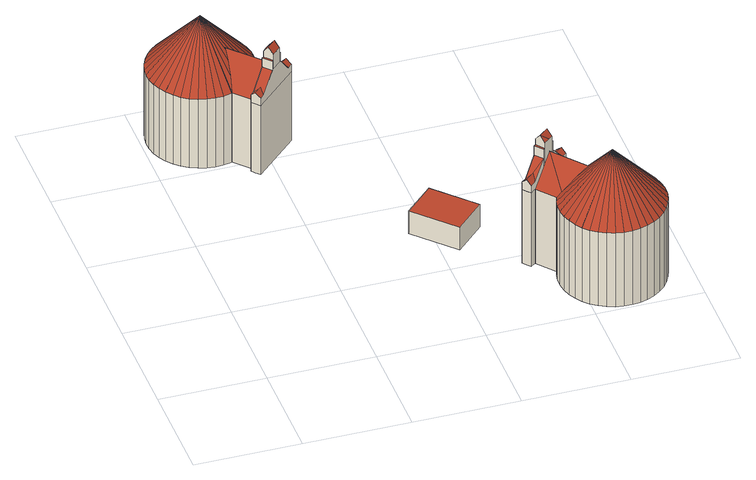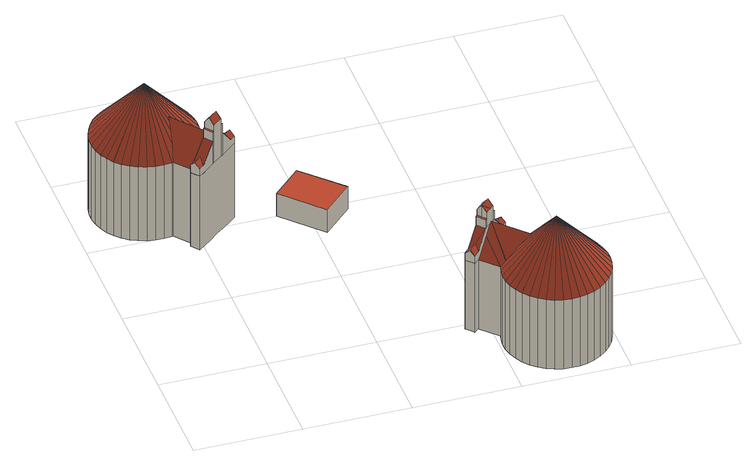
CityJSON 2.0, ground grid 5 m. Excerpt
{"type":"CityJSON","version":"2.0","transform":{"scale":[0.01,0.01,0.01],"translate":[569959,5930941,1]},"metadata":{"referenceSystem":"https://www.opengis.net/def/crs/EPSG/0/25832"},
"CityObjects":{
"building1":{"type":"Building","attributes":{"Grundfläche 2D":"21.889181","Grundhöhe NN":"2.291"},"children":["building1-1","building1-2","building1-3","building1-4"],"geometry":[{"type":"Solid","lod":"3","boundaries":[[[[0,1,2,3,4,5,6,7,8,9,10,11,12,13,14,15,16]],[[0,17,18,1]],[[19,18,17]],[[20,18,19]],[[21,18,20]],[[22,18,21]],[[23,18,22]],[[24,18,23]],[[25,18,24]],[[26,18,25]],[[27,18,26]],[[28,18,27]],[[29,18,28]],[[30,18,29]],[[31,18,30]],[[32,18,31]],[[33,18,32]],[[34,18,33]],[[35,18,34]],[[36,18,35]],[[37,18,36]],[[38,18,39]],[[40,18,38]],[[41,18,40]],[[42,18,41]],[[43,18,42]],[[44,18,37]],[[45,18,44]],[[46,18,45]],[[47,18,46]],[[39,18,47]],[[48,18,43]],[[49,18,48]],[[50,18,49]],[[51,18,50]],[[7,18,51]],[[7,6,52,18]],[[5,53,18,52,6]],[[4,54,18,53,5]],[[3,55,18,54,4]],[[2,56,18,55,3]],[[1,18,56,2]],[[9,8,57,58]],[[59,11,10,9,58,60]],[[12,11,59,61]],[[62,14,13,12,61,63]],[[15,14,62,64]],[[16,15,64,65]],[[0,16,65,66]],[[17,0,66,67]],[[19,17,67,68]],[[20,19,68,69]],[[21,20,69,70]],[[22,21,70,71]],[[23,22,71,72]],[[24,23,72,73]],[[25,24,73,74]],[[26,25,74,75]],[[27,26,75,76]],[[28,27,76,77]],[[29,28,77,78]],[[30,29,78,79]],[[31,30,79,80]],[[32,31,80,81]],[[33,32,81,82]],[[34,33,82,83]],[[35,34,83,84]],[[36,35,84,85]],[[37,36,85,86]],[[44,37,86,87]],[[45,44,87,88]],[[46,45,88,89]],[[47,46,89,90]],[[39,47,90,91]],[[38,39,91,92]],[[40,38,92,93]],[[41,40,93,94]],[[42,41,94,95]],[[43,42,95,96]],[[48,43,96,97]],[[49,48,97,98]],[[50,49,98,99]],[[51,50,99,100]],[[7,51,100,101]],[[8,7,101,57]],[[93,92,91,90,89,88,87,86,85,84,83,82,81,80,79,78,77,76,75,74,73,72,71,70,69,68,67,66,65,64,62,63,61,59,60,58,57,101,100,99,98,97,96,95,94]]]],"semantics":{"surfaces":[{"type":"RoofSurface"},{"type":"WallSurface"},{"type":"GroundSurface"}],"values":[[0,0,0,0,0,0,0,0,0,0,0,0,0,0,0,0,0,0,0,0,0,0,0,0,0,0,0,0,0,0,0,0,0,0,0,0,0,0,0,0,0,0,1,1,1,1,1,1,1,1,1,1,1,1,1,1,1,1,1,1,1,1,1,1,1,1,1,1,1,1,1,1,1,1,1,1,1,1,1,1,1,1,1,1,1,2]]}}]},
"building1-1":{"type":"BuildingInstallation","parents":["building1"],"geometry":[{"type":"MultiSurface","lod":"3","boundaries":[[[16,0,102,15]],[[103,104,105,102,0,106]],[[106,107,103]],[[108,103,107,56,55]],[[52,109,110,7,8,111,112,113,103,108,54,53]]],"semantics":{"surfaces":[{"type":"RoofSurface"}],"values":[0,0,0,0,0]}}]},
"building1-2":{"type":"BuildingInstallation","parents":["building1"],"geometry":[{"type":"MultiSurface","lod":"3","boundaries":[[[114,115,116,117,118]],[[119,120,118,117,121]],[[122,118,120,119]],[[115,114,118,122,123]],[[124,125,126,127,128,129,130]],[[127,126,131,132,128]],[[128,132,133,130,129]],[[116,134,117]],[[134,121,117]],[[12,13,14,121,134,116]],[[121,14,15,102,105,104,135,122,119]],[[112,111,8,9,131,126,125,136,113]],[[9,10,11,133,132,131]],[[11,12,116,115,123,137,138,124,130,133]]],"semantics":{"surfaces":[{"type":"RoofSurface"},{"type":"WallSurface"}],"values":[0,0,0,0,0,0,0,1,1,1,1,1,1,1]}}]},
"building1-3":{"type":"BuildingInstallation","parents":["building1"],"geometry":[{"type":"MultiSurface","lod":"3","boundaries":[[[139,140,141,142]],[[143,144,140]],[[140,144,145,141]],[[146,144,143]],[[140,139,147,148]],[[143,140,148,149]],[[146,143,149,150]],[[104,103,113,136,151,145,144,146,150,135]],[[152,142,141,145,151,153]],[[138,137,147,139,142,152]]],"semantics":{"surfaces":[{"type":"RoofSurface"},{"type":"WallSurface"}],"values":[0,0,0,0,1,1,1,1,1,1]}}]},
"building1-4":{"type":"BuildingInstallation","parents":["building1"],"geometry":[{"type":"MultiSurface","lod":"3","boundaries":[[[148,147,154,155,150,149]],[[151,156,157,152,153]],[[155,154,123,122]],[[155,122,135,150]],[[151,136,125,156]],[[157,156,125,124]],[[124,138,152,157]],[[147,137,123,154]]],"semantics":{"surfaces":[{"type":"RoofSurface"},{"type":"WallSurface"}],"values":[0,0,1,1,1,1,1,1]}}]},
"building2":{"type":"Building","attributes":{"Grundfläche 2D":"4.742450","Grundhöhe NN":"3.024"},"geometry":[{"type":"Solid","lod":"3","boundaries":[[[[158,159,160,161]],[[162,163,161,160]],[[163,164,158,161]],[[164,165,159,158]],[[165,162,160,159]],[[165,164,163,162]]]],"semantics":{"surfaces":[{"type":"RoofSurface"},{"type":"WallSurface"},{"type":"GroundSurface"}],"values":[[0,1,1,1,1,2]]}}]},
"building3":{"type":"Building","attributes":{"Grundfläche 2D":"21.887989","Grundhöhe NN":"1.999"},"children":["building3-1","building3-2","building3-3","building3-4"],"geometry":[{"type":"Solid","lod":"3","boundaries":[[[[166,167,168,169,170,171,172,173,174,175,176,177,178,179,180,181,182,183,184,185,186,187,188,189,190]],[[186,191,192,187]],[[193,192,191]],[[194,192,193]],[[195,192,194]],[[196,192,195]],[[197,192,196]],[[198,192,197]],[[199,192,198]],[[200,192,199]],[[201,192,200]],[[202,192,201]],[[203,192,202]],[[204,192,203]],[[205,192,204]],[[206,192,205]],[[207,192,206]],[[208,192,207]],[[209,192,208]],[[210,192,209]],[[211,192,210]],[[212,192,211]],[[213,192,212]],[[214,192,213]],[[215,192,214]],[[216,192,215]],[[217,192,216]],[[218,192,217]],[[219,192,218]],[[220,192,219]],[[221,192,220]],[[222,192,221]],[[223,192,222]],[[224,192,223]],[[225,192,224]],[[167,226,192,225,168]],[[227,188,187,192]],[[192,228,189,188,227]],[[192,229,190,189,228]],[[192,230,166,190,229]],[[192,226,167,166,230]],[[231,232,170,169]],[[232,233,234,172,171,170]],[[234,235,236,237,238,239,240,241,242,243,181,180,179,178,177,176,175,174,173,172]],[[243,244,245,183,182,181]],[[245,246,184,183]],[[246,247,185,184]],[[247,248,186,185]],[[248,249,191,186]],[[249,250,193,191]],[[250,251,194,193]],[[251,252,195,194]],[[252,253,196,195]],[[253,254,197,196]],[[254,255,198,197]],[[255,256,199,198]],[[256,257,200,199]],[[257,258,201,200]],[[258,259,202,201]],[[259,260,203,202]],[[260,261,204,203]],[[261,262,205,204]],[[262,263,206,205]],[[263,264,207,206]],[[264,265,208,207]],[[265,266,209,208]],[[266,267,210,209]],[[267,268,211,210]],[[268,269,212,211]],[[269,270,213,212]],[[270,271,214,213]],[[271,272,215,214]],[[272,273,216,215]],[[273,274,217,216]],[[274,275,218,217]],[[275,276,219,218]],[[276,277,220,219]],[[277,278,221,220]],[[278,279,222,221]],[[279,280,223,222]],[[280,281,224,223]],[[281,282,225,224]],[[282,283,168,225]],[[283,231,169,168]],[[273,272,271,270,269,268,267,266,265,264,263,262,261,260,259,258,257,256,255,254,253,252,251,250,249,248,247,246,245,244,243,242,241,240,239,238,237,236,235,234,233,232,231,283,282,281,280,279,278,277,276,275,274]]]],"semantics":{"surfaces":[{"type":"RoofSurface"},{"type":"WallSurface"},{"type":"GroundSurface"}],"values":[[0,0,0,0,0,0,0,0,0,0,0,0,0,0,0,0,0,0,0,0,0,0,0,0,0,0,0,0,0,0,0,0,0,0,0,0,0,0,0,0,0,1,1,1,1,1,1,1,1,1,1,1,1,1,1,1,1,1,1,1,1,1,1,1,1,1,1,1,1,1,1,1,1,1,1,1,1,1,1,1,1,1,1,1,2]]}}]},
"building3-1":{"type":"BuildingInstallation","parents":["building3"],"geometry":[{"type":"MultiSurface","lod":"3","boundaries":[[[284,285,286,287,288]],[[289,288,290]],[[291,284,288,289]],[[289,290,292]],[[293,294,292,290,288,287,295,296]],[[297,291,289,292,294,298,299,300]],[[301,285,284,291,297,302]],[[295,287,286,285,301,176,177,178]]],"semantics":{"surfaces":[{"type":"RoofSurface"},{"type":"WallSurface"}],"values":[0,0,0,0,1,1,1,1]}}]},
"building3-2":{"type":"BuildingInstallation","parents":["building3"],"geometry":[{"type":"MultiSurface","lod":"3","boundaries":[[[185,186,303,299,298,304,184]],[[228,305,299,303,306,227]],[[299,305,229,230,226,307,308,309,168,169,310,300]]],"semantics":{"surfaces":[{"type":"RoofSurface"}],"values":[0,0,0]}}]},
"building3-3":{"type":"BuildingInstallation","parents":["building3"],"geometry":[{"type":"MultiSurface","lod":"3","boundaries":[[[296,295,311,312,294,293]],[[297,313,314,315,301,302]],[[312,311,316,317]],[[312,317,304,298,294]],[[313,297,300,310,318]],[[319,315,314,313,318,320]],[[315,319,175,176,301]],[[311,295,178,179,316]]],"semantics":{"surfaces":[{"type":"RoofSurface"},{"type":"WallSurface"}],"values":[0,0,1,1,1,1,1,1]}}]},
"building3-4":{"type":"BuildingInstallation","parents":["building3"],"geometry":[{"type":"MultiSurface","lod":"3","boundaries":[[[321,322,323,324,325]],[[324,326,327,328,325]],[[317,325,328,327]],[[322,321,325,317,316]],[[329,330,319,320,318,331,332,333]],[[334,335,336,333,332,331]],[[329,333,336,337,338,330]],[[324,323,339,326]],[[181,182,183,326,339,323]],[[183,184,304,317,327,326]],[[334,331,318,310,169,170,335]],[[170,171,172,337,336,335]],[[172,173,174,175,319,330,338,337]],[[181,323,322,316,179,180]]],"semantics":{"surfaces":[{"type":"RoofSurface"},{"type":"WallSurface"}],"values":[0,0,0,0,0,0,0,1,1,1,1,1,1,1]}}]}
},
"vertices":[
[486,1656,502],[483,1644,502],[467,1610,502],[446,1578,502],[420,1550,502],[390,1526,502],[357,1507,502],[325,1496,502],[396,1421,502],[382,1407,502],[398,1389,502],[416,1370,502],[618,1562,502],[600,1580,502],[584,1598,502],[562,1577,502],[562,1578,502],[493,1681,502],[254,1728,776],[497,1719,502],[496,1757,502],[488,1795,502],[475,1830,502],[456,1864,502],[432,1894,502],[404,1919,502],[372,1941,502],[338,1956,502],[301,1967,502],[263,1971,502],[225,1969,502],[188,1962,502],[152,1949,502],[119,1930,502],[89,1906,502],[63,1878,502],[42,1846,502],[26,1811,502],[53,1592,502],[34,1625,502],[76,1562,502],[104,1536,502],[136,1515,502],[171,1499,502],[16,1775,502],[11,1737,502],[13,1699,502],[20,1661,502],[208,1489,502],[245,1485,502],[284,1486,502],[321,1494,502],[335,1553,559],[340,1600,602],[342,1634,632],[361,1644,623],[402,1646,586],[396,1421,129],[382,1407,129],[416,1370,129],[398,1389,129],[618,1562,129],[584,1598,129],[600,1580,129],[562,1577,129],[562,1578,129],[486,1656,129],[493,1681,129],[497,1719,129],[496,1757,129],[488,1795,129],[475,1830,129],[456,1864,129],[432,1894,129],[404,1919,129],[372,1941,129],[338,1956,129],[301,1967,129],[263,1971,129],[225,1969,129],[188,1962,129],[152,1949,129],[119,1930,129],[89,1906,129],[63,1878,129],[42,1846,129],[26,1811,129],[16,1775,129],[11,1737,129],[13,1699,129],[20,1661,129],[34,1625,129],[53,1592,129],[76,1562,129],[104,1536,129],[136,1515,129],[171,1499,129],[208,1489,129],[245,1485,129],[284,1486,129],[321,1494,129],[325,1496,129],
[512,1530,586],[479,1499,640],[488,1507,627],[504,1522,599],[463,1652,526],[460,1652,529],[341,1645,640],[332,1534,540],[327,1502,509],[400,1424,508],[464,1484,615],[471,1491,627],
[577,1544,557],[597,1542,542],[618,1562,542],[600,1580,567],[564,1546,567],[562,1577,542],[563,1558,557],[584,1598,542],[512,1530,627],[546,1493,627],[491,1441,627],[457,1478,627],[400,1424,542],[422,1421,557],[431,1420,563],[432,1412,558],[434,1388,542],[382,1407,542],[398,1389,563],[416,1370,542],[600,1580,563],[504,1522,627],[464,1484,627],[538,1486,627],[498,1448,627],
[538,1486,706],[521,1504,736],[481,1466,736],[498,1448,706],[521,1505,736],[479,1499,706],[464,1484,706],[504,1522,706],[538,1486,675],[521,1504,675],[521,1505,675],[504,1522,675],[464,1484,675],[498,1448,675],[481,1466,675],
[546,1493,675],[512,1530,675],[457,1478,675],[491,1441,675],
[1039,493,324],[1174,624,324],[999,805,324],[864,673,324],[999,805,202],[864,673,202],[1039,493,202],[1174,624,202],
[1538,468,500],[1572,484,500],[1604,494,500],[1539,574,500],[1554,586,500],[1539,605,500],[1523,625,500],[1507,612,500],[1503,609,500],[1443,559,500],[1435,553,500],[1419,539,500],[1393,518,500],[1384,511,500],[1330,467,500],[1308,448,500],[1324,428,500],[1340,410,500],[1362,429,500],[1363,428,500],[1433,345,500],[1437,356,500],[1455,390,500],[1478,420,500],[1506,446,500],[1424,320,500],[1659,257,773],[1417,283,500],[1416,245,500],[1421,207,500],[1432,170,500],[1448,136,500],[1470,104,500],[1496,76,500],[1526,53,500],[1560,35,500],[1596,22,500],[1633,15,500],[1671,14,500],[1709,19,500],[1746,30,500],[1780,46,500],[1812,68,500],[1840,94,500],[1863,124,500],[1881,158,500],[1894,194,500],[1901,231,500],[1902,270,500],[1897,307,500],[1886,344,500],[1870,379,500],[1848,410,500],[1822,438,500],[1792,461,500],[1758,479,500],[1722,492,500],[1685,499,500],[1646,500,500],[1609,495,500],[1590,437,557],[1517,349,583],[1558,348,621],[1579,357,629],[1582,391,600],[1539,574,100],[1554,586,100],[1539,605,100],[1523,625,100],[1507,612,100],[1503,609,100],[1443,559,100],[1435,553,100],[1419,539,100],[1393,518,100],[1384,511,100],[1330,467,100],[1308,448,100],[1324,428,100],[1340,410,100],[1362,429,100],[1363,428,100],[1433,345,100],[1424,320,100],[1417,283,100],[1416,245,100],[1421,207,100],[1432,170,100],[1448,136,100],[1470,104,100],[1496,76,100],[1526,53,100],[1560,35,100],[1596,22,100],[1633,15,100],[1671,14,100],[1709,19,100],[1746,30,100],[1780,46,100],[1812,68,100],[1840,94,100],[1863,124,100],[1881,158,100],[1894,194,100],[1901,231,100],[1902,270,100],[1897,307,100],[1886,344,100],[1870,379,100],[1848,410,100],[1822,438,100],[1792,461,100],[1758,479,100],[1722,492,100],[1685,499,100],[1646,500,100],[1609,495,100],[1604,494,100],
[1451,534,734],[1435,553,703],[1419,539,703],[1393,518,703],[1408,499,734],[1450,501,703],[1409,498,733],[1467,515,703],[1424,479,703],[1409,498,673],[1424,479,673],[1393,518,673],[1408,499,673],[1467,515,673],[1424,479,596],[1450,501,638],[1467,515,612],[1435,553,673],[1451,534,673],
[1456,347,524],[1416,473,584],[1578,346,638],[1459,347,527],[1595,456,538],[1597,466,528],[1602,487,507],[1474,521,600],
[1384,511,673],[1416,473,673],[1474,521,673],[1459,540,673],[1443,559,673],[1384,511,624],[1416,473,624],[1474,521,624],[1443,559,624],[1459,540,624],
[1350,463,555],[1330,467,539],[1308,448,539],[1324,428,565],[1363,460,565],[1340,410,539],[1362,429,539],[1363,448,555],[1504,585,555],[1503,609,539],[1535,570,539],[1513,575,555],[1504,576,561],[1539,574,539],[1554,586,539],[1539,605,561],[1523,625,539],[1507,612,539],[1324,428,561]
]}
